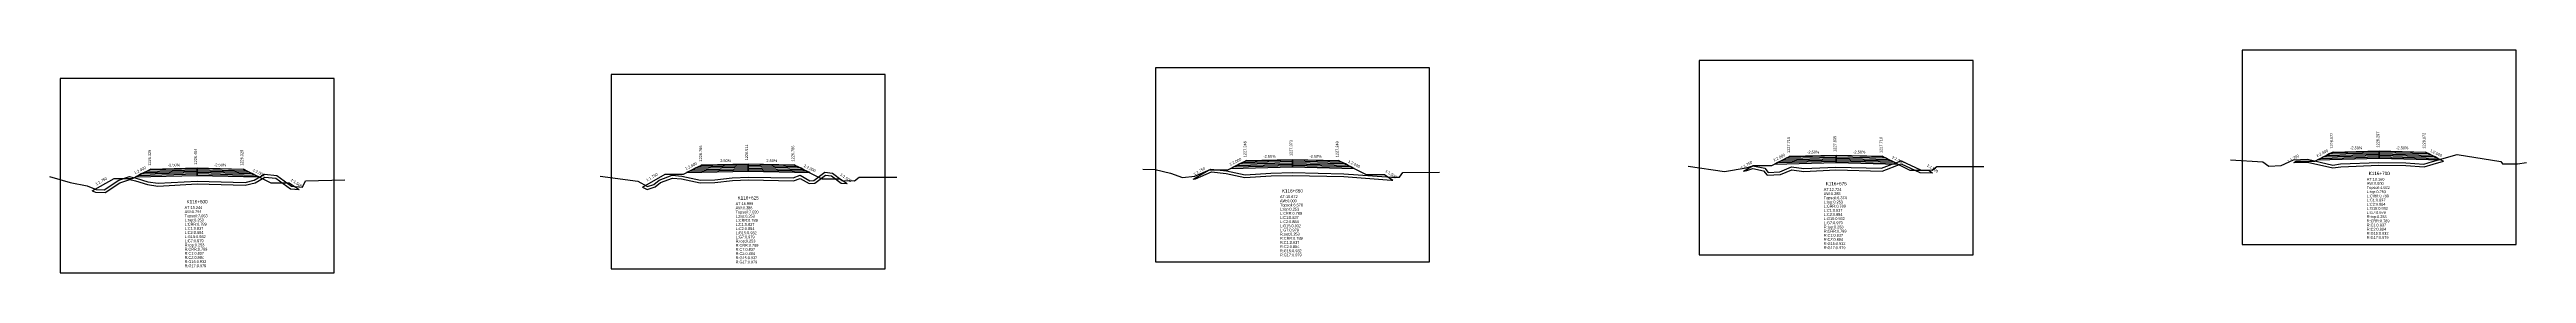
# Model space of a CAD drawing. Extents: x -7 to 78429, y 1189 to 1262.
# Drawn here: x 73574 to 73842.6, y 1215.1 to 1239.2 of the extents above; entities that cross this region are included whole.
import ezdxf
from ezdxf.enums import TextEntityAlignment as Align

# ---------------------------------------------------------------- set-up
doc = ezdxf.new("R2010")
doc.units = 0

msp = doc.modelspace()

# ---------------------------------------------------------------- linework, layer by layer
at = {"layer": 'A4_BORDER', "color": 7}
for points in [[(73811.821, 1218.179), (73841.521, 1218.179), (73841.521, 1239.179), (73811.821, 1239.179), (73811.821, 1218.179)], [(73575.147, 1215.121), (73604.847, 1215.121), (73604.847, 1236.121), (73575.147, 1236.121), (73575.147, 1215.121)], [(73634.911, 1215.541), (73664.611, 1215.541), (73664.611, 1236.541), (73634.911, 1236.541), (73634.911, 1215.541)], [(73693.947, 1216.294), (73723.647, 1216.294), (73723.647, 1237.294), (73693.947, 1237.294), (73693.947, 1216.294)], [(73752.925, 1217.073), (73782.625, 1217.073), (73782.625, 1238.073), (73752.925, 1238.073), (73752.925, 1217.073)]]:
    msp.add_lwpolyline(points, dxfattribs=at)
at = {"layer": 'CLEAR_GROUND', "color": 8}
for points in [[(73578.62, 1223.971), (73578.977, 1223.821), (73580.013, 1223.794), (73581.631, 1224.854), (73582.685, 1225.206), (73583.323, 1225.044), (73584.605, 1224.656), (73585.749, 1224.496), (73590.01, 1224.727), (73595.223, 1224.592), (73596.313, 1224.835), (73597.358, 1225.467), (73598.524, 1225.338), (73600.111, 1224.208), (73601.082, 1224.106)], [(73638.32, 1224.391), (73638.804, 1224.12), (73639.663, 1224.403), (73640.268, 1224.878), (73641.567, 1225.351), (73642.53, 1225.268), (73644.554, 1224.83), (73646.163, 1224.868), (73648.05, 1225.087), (73649.799, 1225.156), (73654.699, 1225.065), (73655.395, 1225.328), (73656.37, 1224.762), (73657.014, 1224.791), (73658.162, 1225.683), (73658.799, 1225.591), (73659.859, 1224.801), (73660.506, 1224.789)], [(73698.02, 1225.233), (73698.282, 1225.261), (73700.002, 1226.026), (73701.609, 1225.852), (73703.642, 1225.413), (73706.482, 1225.583), (73708.82, 1225.648), (73714.36, 1225.521), (73719.526, 1225.138), (73719.703, 1225.144)], [(73757.72, 1226.107), (73758.079, 1226.163), (73758.734, 1226.388), (73759.874, 1226.156), (73760.271, 1225.671), (73761.738, 1225.729), (73762.965, 1226.249), (73764.254, 1226.078), (73767.734, 1226.249), (73772.749, 1226.117), (73774.818, 1226.882), (73776.857, 1225.948), (73778.206, 1225.923)], [(73817.42, 1227.029), (73817.444, 1227.04), (73818.875, 1227.087), (73821.632, 1226.451), (73822.491, 1226.59), (73826.642, 1226.737), (73829.552, 1226.715), (73831.532, 1226.562), (73832.521, 1226.873), (73833.641, 1227.187)]]:
    msp.add_lwpolyline(points, dxfattribs=at)
at = {"layer": 'DESIGN_ROAD_TRIMMED', "color": 1}
for points in [[(73757.72, 1226.107), (73758.775, 1226.71), (73760.775, 1226.71), (73762.775, 1227.71), (73762.775, 1227.71), (73762.67, 1227.657), (73762.67, 1227.657), (73762.354, 1227.499), (73762.354, 1227.499), (73762.038, 1227.342), (73762.038, 1227.342), (73761.723, 1227.184), (73761.723, 1227.184), (73761.407, 1227.026), (73761.407, 1227.026), (73761.091, 1226.868), (73767.775, 1227.035), (73767.775, 1227.185), (73767.775, 1227.185), (73767.775, 1227.335), (73767.775, 1227.335), (73767.775, 1227.485), (73767.775, 1227.485), (73767.775, 1227.635), (73767.775, 1227.635), (73767.775, 1227.785), (73767.775, 1227.785), (73767.775, 1227.835), (73767.775, 1227.835), (73767.775, 1227.835), (73767.775, 1227.835), (73767.775, 1227.835), (73767.775, 1227.785), (73767.775, 1227.785), (73767.775, 1227.635), (73767.775, 1227.635), (73767.775, 1227.485), (73767.775, 1227.485), (73767.775, 1227.335), (73767.775, 1227.335), (73767.775, 1227.185), (73767.775, 1227.185), (73767.775, 1227.035), (73774.46, 1226.868), (73774.144, 1227.026), (73774.144, 1227.026), (73773.828, 1227.184), (73773.828, 1227.184), (73773.512, 1227.342), (73773.512, 1227.342), (73773.196, 1227.499), (73773.196, 1227.499), (73772.881, 1227.657), (73772.881, 1227.657), (73772.775, 1227.71), (73772.775, 1227.71), (73775.775, 1226.21), (73777.775, 1226.21), (73778.206, 1225.923)], [(73817.42, 1227.029), (73817.671, 1227.172), (73819.671, 1227.172), (73821.671, 1228.172), (73821.671, 1228.172), (73821.566, 1228.119), (73821.566, 1228.119), (73821.25, 1227.961), (73821.25, 1227.961), (73820.934, 1227.804), (73820.934, 1227.804), (73820.618, 1227.646), (73820.618, 1227.646), (73820.303, 1227.488), (73820.303, 1227.488), (73819.987, 1227.33), (73826.671, 1227.497), (73826.671, 1227.647), (73826.671, 1227.647), (73826.671, 1227.797), (73826.671, 1227.797), (73826.671, 1227.947), (73826.671, 1227.947), (73826.671, 1228.097), (73826.671, 1228.097), (73826.671, 1228.247), (73826.671, 1228.247), (73826.671, 1228.297), (73826.671, 1228.297), (73826.671, 1228.297), (73826.671, 1228.297), (73826.671, 1228.297), (73826.671, 1228.247), (73826.671, 1228.247), (73826.671, 1228.097), (73826.671, 1228.097), (73826.671, 1227.947), (73826.671, 1227.947), (73826.671, 1227.797), (73826.671, 1227.797), (73826.671, 1227.647), (73826.671, 1227.647), (73826.671, 1227.497), (73833.355, 1227.33), (73833.039, 1227.488), (73833.039, 1227.488), (73832.724, 1227.646), (73832.724, 1227.646), (73832.408, 1227.804), (73832.408, 1227.804), (73832.092, 1227.961), (73832.092, 1227.961), (73831.776, 1228.119), (73831.776, 1228.119), (73831.671, 1228.172), (73831.671, 1228.172), (73833.641, 1227.187)], [(73578.62, 1223.971), (73580.997, 1225.329), (73582.997, 1225.329), (73584.997, 1226.329), (73584.997, 1226.329), (73584.892, 1226.276), (73584.892, 1226.276), (73584.576, 1226.118), (73584.576, 1226.118), (73584.26, 1225.961), (73584.26, 1225.961), (73583.944, 1225.803), (73583.944, 1225.803), (73583.628, 1225.645), (73583.628, 1225.645), (73583.313, 1225.487), (73589.997, 1225.654), (73589.997, 1225.804), (73589.997, 1225.804), (73589.997, 1225.954), (73589.997, 1225.954), (73589.997, 1226.104), (73589.997, 1226.104), (73589.997, 1226.254), (73589.997, 1226.254), (73589.997, 1226.404), (73589.997, 1226.404), (73589.997, 1226.454), (73589.997, 1226.454), (73589.997, 1226.454), (73589.997, 1226.454), (73589.997, 1226.454), (73589.997, 1226.404), (73589.997, 1226.404), (73589.997, 1226.254), (73589.997, 1226.254), (73589.997, 1226.104), (73589.997, 1226.104), (73589.997, 1225.954), (73589.997, 1225.954), (73589.997, 1225.804), (73589.997, 1225.804), (73589.997, 1225.654), (73596.681, 1225.487), (73596.365, 1225.645), (73596.365, 1225.645), (73596.05, 1225.803), (73596.05, 1225.803), (73595.734, 1225.961), (73595.734, 1225.961), (73595.418, 1226.118), (73595.418, 1226.118), (73595.102, 1226.276), (73595.102, 1226.276), (73594.997, 1226.329), (73594.997, 1226.329), (73597.997, 1224.829), (73599.997, 1224.829), (73601.082, 1224.106)], [(73638.32, 1224.391), (73640.761, 1225.786), (73642.761, 1225.786), (73644.761, 1226.786), (73644.761, 1226.786), (73644.656, 1226.733), (73644.656, 1226.733), (73644.34, 1226.575), (73644.34, 1226.575), (73644.024, 1226.418), (73644.024, 1226.418), (73643.708, 1226.26), (73643.708, 1226.26), (73643.393, 1226.102), (73643.393, 1226.102), (73643.077, 1225.944), (73649.761, 1226.111), (73649.761, 1226.261), (73649.761, 1226.261), (73649.761, 1226.411), (73649.761, 1226.411), (73649.761, 1226.561), (73649.761, 1226.561), (73649.761, 1226.711), (73649.761, 1226.711), (73649.761, 1226.861), (73649.761, 1226.861), (73649.761, 1226.911), (73649.761, 1226.911), (73649.761, 1226.911), (73649.761, 1226.911), (73649.761, 1226.911), (73649.761, 1226.861), (73649.761, 1226.861), (73649.761, 1226.711), (73649.761, 1226.711), (73649.761, 1226.561), (73649.761, 1226.561), (73649.761, 1226.411), (73649.761, 1226.411), (73649.761, 1226.261), (73649.761, 1226.261), (73649.761, 1226.111), (73656.445, 1225.944), (73656.13, 1226.102), (73656.13, 1226.102), (73655.814, 1226.26), (73655.814, 1226.26), (73655.498, 1226.418), (73655.498, 1226.418), (73655.182, 1226.575), (73655.182, 1226.575), (73654.866, 1226.733), (73654.866, 1226.733), (73654.761, 1226.786), (73654.761, 1226.786), (73657.761, 1225.286), (73659.761, 1225.286), (73660.506, 1224.789)], [(73698.02, 1225.233), (73699.797, 1226.248), (73701.797, 1226.248), (73703.797, 1227.248), (73703.797, 1227.248), (73703.692, 1227.195), (73703.692, 1227.195), (73703.376, 1227.037), (73703.376, 1227.037), (73703.06, 1226.88), (73703.06, 1226.88), (73702.744, 1226.722), (73702.744, 1226.722), (73702.429, 1226.564), (73702.429, 1226.564), (73702.113, 1226.406), (73708.797, 1226.573), (73708.797, 1226.723), (73708.797, 1226.723), (73708.797, 1226.873), (73708.797, 1226.873), (73708.797, 1227.023), (73708.797, 1227.023), (73708.797, 1227.173), (73708.797, 1227.173), (73708.797, 1227.323), (73708.797, 1227.323), (73708.797, 1227.373), (73708.797, 1227.373), (73708.797, 1227.373), (73708.797, 1227.373), (73708.797, 1227.373), (73708.797, 1227.323), (73708.797, 1227.323), (73708.797, 1227.173), (73708.797, 1227.173), (73708.797, 1227.023), (73708.797, 1227.023), (73708.797, 1226.873), (73708.797, 1226.873), (73708.797, 1226.723), (73708.797, 1226.723), (73708.797, 1226.573), (73715.481, 1226.406), (73715.165, 1226.564), (73715.165, 1226.564), (73714.85, 1226.722), (73714.85, 1226.722), (73714.534, 1226.88), (73714.534, 1226.88), (73714.218, 1227.037), (73714.218, 1227.037), (73713.902, 1227.195), (73713.902, 1227.195), (73713.797, 1227.248), (73713.797, 1227.248), (73716.797, 1225.748), (73718.797, 1225.748), (73719.703, 1225.144)]]:
    msp.add_lwpolyline(points, dxfattribs=at)
at = {"layer": 'FINISHED_ROAD', "color": 2}
for points in [[(73758.775, 1226.71), (73760.775, 1226.71), (73762.775, 1227.71), (73762.775, 1227.71), (73767.775, 1227.835), (73772.775, 1227.71), (73772.775, 1227.71), (73775.775, 1226.21), (73777.775, 1226.21)], [(73817.671, 1227.172), (73819.671, 1227.172), (73821.671, 1228.172), (73821.671, 1228.172), (73826.671, 1228.297), (73831.671, 1228.172), (73831.671, 1228.172)], [(73580.997, 1225.329), (73582.997, 1225.329), (73584.997, 1226.329), (73584.997, 1226.329), (73589.997, 1226.454), (73594.997, 1226.329), (73594.997, 1226.329), (73597.997, 1224.829), (73599.997, 1224.829)], [(73640.761, 1225.786), (73642.761, 1225.786), (73644.761, 1226.786), (73644.761, 1226.786), (73649.761, 1226.911), (73654.761, 1226.786), (73654.761, 1226.786), (73657.761, 1225.286), (73659.761, 1225.286)], [(73699.797, 1226.248), (73701.797, 1226.248), (73703.797, 1227.248), (73703.797, 1227.248), (73708.797, 1227.373), (73713.797, 1227.248), (73713.797, 1227.248), (73716.797, 1225.748), (73718.797, 1225.748)]]:
    msp.add_lwpolyline(points, dxfattribs=at)
at = {"layer": 'LAYER_0', "color": 4}
for points in [[(73762.775, 1227.71), (73762.67, 1227.657), (73767.775, 1227.785), (73767.775, 1227.835)], [(73821.671, 1228.172), (73821.566, 1228.119), (73826.671, 1228.247), (73826.671, 1228.297)], [(73584.997, 1226.329), (73584.892, 1226.276), (73589.997, 1226.404), (73589.997, 1226.454)], [(73644.761, 1226.786), (73644.656, 1226.733), (73649.761, 1226.861), (73649.761, 1226.911)], [(73703.797, 1227.248), (73703.692, 1227.195), (73708.797, 1227.323), (73708.797, 1227.373)]]:
    msp.add_lwpolyline(points, dxfattribs=at)
at = {"layer": 'LAYER_1', "color": 4}
for points in [[(73762.67, 1227.657), (73762.354, 1227.499), (73767.775, 1227.635), (73767.775, 1227.785)], [(73821.566, 1228.119), (73821.25, 1227.961), (73826.671, 1228.097), (73826.671, 1228.247)], [(73584.892, 1226.276), (73584.576, 1226.118), (73589.997, 1226.254), (73589.997, 1226.404)], [(73644.656, 1226.733), (73644.34, 1226.575), (73649.761, 1226.711), (73649.761, 1226.861)], [(73703.692, 1227.195), (73703.376, 1227.037), (73708.797, 1227.173), (73708.797, 1227.323)]]:
    msp.add_lwpolyline(points, dxfattribs=at)
at = {"layer": 'LAYER_10', "color": 6}
for points in [[(73832.724, 1227.646), (73833.039, 1227.488), (73826.671, 1227.647), (73826.671, 1227.797)], [(73596.05, 1225.803), (73596.365, 1225.645), (73589.997, 1225.804), (73589.997, 1225.954)], [(73655.814, 1226.26), (73656.13, 1226.102), (73649.761, 1226.261), (73649.761, 1226.411)], [(73714.85, 1226.722), (73715.165, 1226.564), (73708.797, 1226.723), (73708.797, 1226.873)], [(73773.828, 1227.184), (73774.144, 1227.026), (73767.775, 1227.185), (73767.775, 1227.335)]]:
    msp.add_lwpolyline(points, dxfattribs=at)
at = {"layer": 'LAYER_11', "color": 6}
for points in [[(73596.365, 1225.645), (73596.681, 1225.487), (73589.997, 1225.654), (73589.997, 1225.804)], [(73656.13, 1226.102), (73656.445, 1225.944), (73649.761, 1226.111), (73649.761, 1226.261)], [(73715.165, 1226.564), (73715.481, 1226.406), (73708.797, 1226.573), (73708.797, 1226.723)], [(73774.144, 1227.026), (73774.46, 1226.868), (73767.775, 1227.035), (73767.775, 1227.185)], [(73833.039, 1227.488), (73833.355, 1227.33), (73826.671, 1227.497), (73826.671, 1227.647)]]:
    msp.add_lwpolyline(points, dxfattribs=at)
at = {"layer": 'LAYER_2', "color": 4}
for points in [[(73821.25, 1227.961), (73820.934, 1227.804), (73826.671, 1227.947), (73826.671, 1228.097)], [(73584.576, 1226.118), (73584.26, 1225.961), (73589.997, 1226.104), (73589.997, 1226.254)], [(73644.34, 1226.575), (73644.024, 1226.418), (73649.761, 1226.561), (73649.761, 1226.711)], [(73703.376, 1227.037), (73703.06, 1226.88), (73708.797, 1227.023), (73708.797, 1227.173)], [(73762.354, 1227.499), (73762.038, 1227.342), (73767.775, 1227.485), (73767.775, 1227.635)]]:
    msp.add_lwpolyline(points, dxfattribs=at)
at = {"layer": 'LAYER_3', "color": 4}
for points in [[(73820.934, 1227.804), (73820.618, 1227.646), (73826.671, 1227.797), (73826.671, 1227.947)], [(73584.26, 1225.961), (73583.944, 1225.803), (73589.997, 1225.954), (73589.997, 1226.104)], [(73644.024, 1226.418), (73643.708, 1226.26), (73649.761, 1226.411), (73649.761, 1226.561)], [(73703.06, 1226.88), (73702.744, 1226.722), (73708.797, 1226.873), (73708.797, 1227.023)], [(73762.038, 1227.342), (73761.723, 1227.184), (73767.775, 1227.335), (73767.775, 1227.485)]]:
    msp.add_lwpolyline(points, dxfattribs=at)
at = {"layer": 'LAYER_4', "color": 4}
for points in [[(73820.618, 1227.646), (73820.303, 1227.488), (73826.671, 1227.647), (73826.671, 1227.797)], [(73583.944, 1225.803), (73583.628, 1225.645), (73589.997, 1225.804), (73589.997, 1225.954)], [(73643.708, 1226.26), (73643.393, 1226.102), (73649.761, 1226.261), (73649.761, 1226.411)], [(73702.744, 1226.722), (73702.429, 1226.564), (73708.797, 1226.723), (73708.797, 1226.873)], [(73761.723, 1227.184), (73761.407, 1227.026), (73767.775, 1227.185), (73767.775, 1227.335)]]:
    msp.add_lwpolyline(points, dxfattribs=at)
at = {"layer": 'LAYER_5', "color": 4}
for points in [[(73583.628, 1225.645), (73583.313, 1225.487), (73589.997, 1225.654), (73589.997, 1225.804)], [(73643.393, 1226.102), (73643.077, 1225.944), (73649.761, 1226.111), (73649.761, 1226.261)], [(73702.429, 1226.564), (73702.113, 1226.406), (73708.797, 1226.573), (73708.797, 1226.723)], [(73761.407, 1227.026), (73761.091, 1226.868), (73767.775, 1227.035), (73767.775, 1227.185)], [(73820.303, 1227.488), (73819.987, 1227.33), (73826.671, 1227.497), (73826.671, 1227.647)]]:
    msp.add_lwpolyline(points, dxfattribs=at)
at = {"layer": 'LAYER_6', "color": 6}
for points in [[(73772.775, 1227.71), (73772.881, 1227.657), (73767.775, 1227.785), (73767.775, 1227.835)], [(73831.671, 1228.172), (73831.776, 1228.119), (73826.671, 1228.247), (73826.671, 1228.297)], [(73594.997, 1226.329), (73595.102, 1226.276), (73589.997, 1226.404), (73589.997, 1226.454)], [(73654.761, 1226.786), (73654.866, 1226.733), (73649.761, 1226.861), (73649.761, 1226.911)], [(73713.797, 1227.248), (73713.902, 1227.195), (73708.797, 1227.323), (73708.797, 1227.373)]]:
    msp.add_lwpolyline(points, dxfattribs=at)
at = {"layer": 'LAYER_7', "color": 6}
for points in [[(73772.881, 1227.657), (73773.196, 1227.499), (73767.775, 1227.635), (73767.775, 1227.785)], [(73831.776, 1228.119), (73832.092, 1227.961), (73826.671, 1228.097), (73826.671, 1228.247)], [(73595.102, 1226.276), (73595.418, 1226.118), (73589.997, 1226.254), (73589.997, 1226.404)], [(73654.866, 1226.733), (73655.182, 1226.575), (73649.761, 1226.711), (73649.761, 1226.861)], [(73713.902, 1227.195), (73714.218, 1227.037), (73708.797, 1227.173), (73708.797, 1227.323)]]:
    msp.add_lwpolyline(points, dxfattribs=at)
at = {"layer": 'LAYER_8', "color": 6}
for points in [[(73832.092, 1227.961), (73832.408, 1227.804), (73826.671, 1227.947), (73826.671, 1228.097)], [(73595.418, 1226.118), (73595.734, 1225.961), (73589.997, 1226.104), (73589.997, 1226.254)], [(73655.182, 1226.575), (73655.498, 1226.418), (73649.761, 1226.561), (73649.761, 1226.711)], [(73714.218, 1227.037), (73714.534, 1226.88), (73708.797, 1227.023), (73708.797, 1227.173)], [(73773.196, 1227.499), (73773.512, 1227.342), (73767.775, 1227.485), (73767.775, 1227.635)]]:
    msp.add_lwpolyline(points, dxfattribs=at)
at = {"layer": 'LAYER_9', "color": 6}
for points in [[(73832.408, 1227.804), (73832.724, 1227.646), (73826.671, 1227.797), (73826.671, 1227.947)], [(73595.734, 1225.961), (73596.05, 1225.803), (73589.997, 1225.954), (73589.997, 1226.104)], [(73655.498, 1226.418), (73655.814, 1226.26), (73649.761, 1226.411), (73649.761, 1226.561)], [(73714.534, 1226.88), (73714.85, 1226.722), (73708.797, 1226.873), (73708.797, 1227.023)], [(73773.512, 1227.342), (73773.828, 1227.184), (73767.775, 1227.335), (73767.775, 1227.485)]]:
    msp.add_lwpolyline(points, dxfattribs=at)
at = {"layer": 'NATURAL_GROUND', "color": 3}
for points in [[(73810.535, 1227.342), (73814.035, 1227.122), (73814.681, 1226.662), (73816.018, 1226.703), (73817.372, 1227.337), (73818.904, 1227.389), (73821.642, 1226.756), (73822.462, 1226.889), (73826.638, 1227.037), (73829.565, 1227.015), (73831.497, 1226.866), (73832.435, 1227.161), (73835.121, 1227.912), (73839.866, 1227.156), (73840.038, 1226.914), (73841.657, 1226.896), (73842.638, 1227.037)], [(73573.993, 1225.544), (73576.22, 1224.88), (73578.084, 1224.52), (73579.041, 1224.12), (73579.927, 1224.096), (73581.499, 1225.127), (73582.674, 1225.519), (73583.404, 1225.333), (73584.67, 1224.95), (73585.762, 1224.797), (73590.006, 1225.027), (73595.194, 1224.892), (73596.2, 1225.117), (73597.29, 1225.776), (73598.635, 1225.627), (73600.221, 1224.498), (73601.428, 1224.371), (73601.764, 1225.049), (73606.026, 1225.172)], [(73633.713, 1225.565), (73637.815, 1225.018), (73638.835, 1224.446), (73639.519, 1224.671), (73640.12, 1225.144), (73641.527, 1225.656), (73642.575, 1225.565), (73644.583, 1225.131), (73646.142, 1225.167), (73648.027, 1225.387), (73649.796, 1225.456), (73654.647, 1225.366), (73655.422, 1225.659), (73656.444, 1225.066), (73656.905, 1225.086), (73658.079, 1225.998), (73658.917, 1225.877), (73659.961, 1225.099), (73661.289, 1225.076), (73661.807, 1225.459), (73665.879, 1225.455)], [(73692.579, 1226.332), (73693.896, 1226.302), (73695.561, 1225.88), (73696.863, 1225.408), (73698.203, 1225.554), (73699.954, 1226.333), (73701.657, 1226.149), (73703.665, 1225.715), (73706.469, 1225.883), (73708.819, 1225.948), (73714.375, 1225.821), (73719.532, 1225.439), (73720.392, 1225.467), (73720.765, 1225.959), (73724.741, 1225.991)], [(73751.717, 1226.633), (73755.644, 1226.086), (73758.006, 1226.455), (73758.714, 1226.698), (73760.038, 1226.428), (73760.408, 1225.977), (73761.671, 1226.026), (73762.923, 1226.557), (73764.266, 1226.379), (73767.73, 1226.549), (73772.699, 1226.418), (73774.83, 1227.206), (73776.925, 1226.247), (73778.193, 1226.223), (73778.678, 1226.62), (73783.771, 1226.618)]]:
    msp.add_lwpolyline(points, dxfattribs=at)
at = {"layer": 'STRUCTURE_LEFT', "color": 4}
for points in [[(73762.775, 1227.71), (73762.67, 1227.657), (73762.67, 1227.657), (73762.354, 1227.499), (73762.354, 1227.499), (73762.038, 1227.342), (73762.038, 1227.342), (73761.723, 1227.184), (73761.723, 1227.184), (73761.407, 1227.026), (73761.407, 1227.026), (73761.091, 1226.868), (73767.775, 1227.035), (73767.775, 1227.185), (73767.775, 1227.185), (73767.775, 1227.335), (73767.775, 1227.335), (73767.775, 1227.485), (73767.775, 1227.485), (73767.775, 1227.635), (73767.775, 1227.635), (73767.775, 1227.785), (73767.775, 1227.785), (73767.775, 1227.835), (73767.775, 1227.835)], [(73821.671, 1228.172), (73821.566, 1228.119), (73821.566, 1228.119), (73821.25, 1227.961), (73821.25, 1227.961), (73820.934, 1227.804), (73820.934, 1227.804), (73820.618, 1227.646), (73820.618, 1227.646), (73820.303, 1227.488), (73820.303, 1227.488), (73819.987, 1227.33), (73826.671, 1227.497), (73826.671, 1227.647), (73826.671, 1227.647), (73826.671, 1227.797), (73826.671, 1227.797), (73826.671, 1227.947), (73826.671, 1227.947), (73826.671, 1228.097), (73826.671, 1228.097), (73826.671, 1228.247), (73826.671, 1228.247), (73826.671, 1228.297), (73826.671, 1228.297)], [(73584.997, 1226.329), (73584.892, 1226.276), (73584.892, 1226.276), (73584.576, 1226.118), (73584.576, 1226.118), (73584.26, 1225.961), (73584.26, 1225.961), (73583.944, 1225.803), (73583.944, 1225.803), (73583.628, 1225.645), (73583.628, 1225.645), (73583.313, 1225.487), (73589.997, 1225.654), (73589.997, 1225.804), (73589.997, 1225.804), (73589.997, 1225.954), (73589.997, 1225.954), (73589.997, 1226.104), (73589.997, 1226.104), (73589.997, 1226.254), (73589.997, 1226.254), (73589.997, 1226.404), (73589.997, 1226.404), (73589.997, 1226.454), (73589.997, 1226.454)], [(73644.761, 1226.786), (73644.656, 1226.733), (73644.656, 1226.733), (73644.34, 1226.575), (73644.34, 1226.575), (73644.024, 1226.418), (73644.024, 1226.418), (73643.708, 1226.26), (73643.708, 1226.26), (73643.393, 1226.102), (73643.393, 1226.102), (73643.077, 1225.944), (73649.761, 1226.111), (73649.761, 1226.261), (73649.761, 1226.261), (73649.761, 1226.411), (73649.761, 1226.411), (73649.761, 1226.561), (73649.761, 1226.561), (73649.761, 1226.711), (73649.761, 1226.711), (73649.761, 1226.861), (73649.761, 1226.861), (73649.761, 1226.911), (73649.761, 1226.911)], [(73703.797, 1227.248), (73703.692, 1227.195), (73703.692, 1227.195), (73703.376, 1227.037), (73703.376, 1227.037), (73703.06, 1226.88), (73703.06, 1226.88), (73702.744, 1226.722), (73702.744, 1226.722), (73702.429, 1226.564), (73702.429, 1226.564), (73702.113, 1226.406), (73708.797, 1226.573), (73708.797, 1226.723), (73708.797, 1226.723), (73708.797, 1226.873), (73708.797, 1226.873), (73708.797, 1227.023), (73708.797, 1227.023), (73708.797, 1227.173), (73708.797, 1227.173), (73708.797, 1227.323), (73708.797, 1227.323), (73708.797, 1227.373), (73708.797, 1227.373)]]:
    msp.add_lwpolyline(points, dxfattribs=at)
at = {"layer": 'STRUCTURE_RIGHT', "color": 6}
for points in [[(73767.775, 1227.835), (73767.775, 1227.835), (73767.775, 1227.785), (73767.775, 1227.785), (73767.775, 1227.635), (73767.775, 1227.635), (73767.775, 1227.485), (73767.775, 1227.485), (73767.775, 1227.335), (73767.775, 1227.335), (73767.775, 1227.185), (73767.775, 1227.185), (73767.775, 1227.035), (73774.46, 1226.868), (73774.144, 1227.026), (73774.144, 1227.026), (73773.828, 1227.184), (73773.828, 1227.184), (73773.512, 1227.342), (73773.512, 1227.342), (73773.196, 1227.499), (73773.196, 1227.499), (73772.881, 1227.657), (73772.881, 1227.657), (73772.775, 1227.71)], [(73826.671, 1228.297), (73826.671, 1228.297), (73826.671, 1228.247), (73826.671, 1228.247), (73826.671, 1228.097), (73826.671, 1228.097), (73826.671, 1227.947), (73826.671, 1227.947), (73826.671, 1227.797), (73826.671, 1227.797), (73826.671, 1227.647), (73826.671, 1227.647), (73826.671, 1227.497), (73833.355, 1227.33), (73833.039, 1227.488), (73833.039, 1227.488), (73832.724, 1227.646), (73832.724, 1227.646), (73832.408, 1227.804), (73832.408, 1227.804), (73832.092, 1227.961), (73832.092, 1227.961), (73831.776, 1228.119), (73831.776, 1228.119), (73831.671, 1228.172)], [(73589.997, 1226.454), (73589.997, 1226.454), (73589.997, 1226.404), (73589.997, 1226.404), (73589.997, 1226.254), (73589.997, 1226.254), (73589.997, 1226.104), (73589.997, 1226.104), (73589.997, 1225.954), (73589.997, 1225.954), (73589.997, 1225.804), (73589.997, 1225.804), (73589.997, 1225.654), (73596.681, 1225.487), (73596.365, 1225.645), (73596.365, 1225.645), (73596.05, 1225.803), (73596.05, 1225.803), (73595.734, 1225.961), (73595.734, 1225.961), (73595.418, 1226.118), (73595.418, 1226.118), (73595.102, 1226.276), (73595.102, 1226.276), (73594.997, 1226.329)], [(73649.761, 1226.911), (73649.761, 1226.911), (73649.761, 1226.861), (73649.761, 1226.861), (73649.761, 1226.711), (73649.761, 1226.711), (73649.761, 1226.561), (73649.761, 1226.561), (73649.761, 1226.411), (73649.761, 1226.411), (73649.761, 1226.261), (73649.761, 1226.261), (73649.761, 1226.111), (73656.445, 1225.944), (73656.13, 1226.102), (73656.13, 1226.102), (73655.814, 1226.26), (73655.814, 1226.26), (73655.498, 1226.418), (73655.498, 1226.418), (73655.182, 1226.575), (73655.182, 1226.575), (73654.866, 1226.733), (73654.866, 1226.733), (73654.761, 1226.786)], [(73708.797, 1227.373), (73708.797, 1227.373), (73708.797, 1227.323), (73708.797, 1227.323), (73708.797, 1227.173), (73708.797, 1227.173), (73708.797, 1227.023), (73708.797, 1227.023), (73708.797, 1226.873), (73708.797, 1226.873), (73708.797, 1226.723), (73708.797, 1226.723), (73708.797, 1226.573), (73715.481, 1226.406), (73715.165, 1226.564), (73715.165, 1226.564), (73714.85, 1226.722), (73714.85, 1226.722), (73714.534, 1226.88), (73714.534, 1226.88), (73714.218, 1227.037), (73714.218, 1227.037), (73713.902, 1227.195), (73713.902, 1227.195), (73713.797, 1227.248)]]:
    msp.add_lwpolyline(points, dxfattribs=at)

# ---------------------------------------------------------------- texts
at = {"layer": 'INFO_TEXT'}
for s, p in [('AT:10.160', (73825.321, 1225.079)), ('AT:16.999', (73648.411, 1222.441)), ('AT:15.672', (73707.447, 1223.194)), ('AW:0.000', (73707.447, 1222.744)), ('Topsoil:6.578', (73707.447, 1222.294)), ('AT:12.724', (73766.425, 1223.973)), ('AW:0.285', (73766.425, 1223.523)), ('Topsoil:6.374', (73766.425, 1223.073)), ('L:top:0.253', (73766.425, 1222.623)), ('L:CRR:0.789', (73766.425, 1222.173)), ('AW:0.000', (73825.321, 1224.629)), ('Topsoil:4.922', (73825.321, 1224.179)), ('L:top:0.253', (73825.321, 1223.729)), ('L:CRR:0.789', (73825.321, 1223.279)), ('L:C1:0.837', (73825.321, 1222.829)), ('L:C2:0.884', (73825.321, 1222.379)), ('AT:15.244', (73588.647, 1222.021)), ('AW:0.794', (73588.647, 1221.571)), ('Topsoil:7.063', (73588.647, 1221.121)), ('L:top:0.253', (73588.647, 1220.671)), ('L:CRR:0.789', (73588.647, 1220.221)), ('L:C1:0.837', (73588.647, 1219.771)), ('AW:0.386', (73648.411, 1221.991)), ('Topsoil:7.020', (73648.411, 1221.541)), ('L:top:0.253', (73648.411, 1221.091)), ('L:CRR:0.789', (73648.411, 1220.641)), ('L:C1:0.837', (73648.411, 1220.191)), ('L:C2:0.884', (73648.411, 1219.741)), ('L:top:0.253', (73707.447, 1221.844)), ('L:CRR:0.789', (73707.447, 1221.394)), ('L:C1:0.837', (73707.447, 1220.944)), ('L:C2:0.884', (73707.447, 1220.494)), ('L:G15:0.932', (73707.447, 1220.044)), ('L:G7:0.979', (73707.447, 1219.594)), ('L:C1:0.837', (73766.425, 1221.723)), ('L:C2:0.884', (73766.425, 1221.273)), ('L:G15:0.932', (73766.425, 1220.823)), ('L:G7:0.979', (73766.425, 1220.373)), ('R:top:0.253', (73766.425, 1219.923)), ('R:CRR:0.789', (73766.425, 1219.473)), ('L:G15:0.932', (73825.321, 1221.929)), ('L:G7:0.979', (73825.321, 1221.479)), ('R:top:0.253', (73825.321, 1221.029)), ('R:CRR:0.789', (73825.321, 1220.579)), ('R:C1:0.837', (73825.321, 1220.129)), ('R:C2:0.884', (73825.321, 1219.679)), ('L:C2:0.884', (73588.647, 1219.321)), ('L:G15:0.932', (73588.647, 1218.871)), ('L:G7:0.979', (73588.647, 1218.421)), ('R:top:0.253', (73588.647, 1217.971)), ('R:CRR:0.789', (73588.647, 1217.521)), ('R:C1:0.837', (73588.647, 1217.071)), ('L:G15:0.932', (73648.411, 1219.291)), ('L:G7:0.979', (73648.411, 1218.841)), ('R:top:0.253', (73648.411, 1218.391)), ('R:CRR:0.789', (73648.411, 1217.941)), ('R:C1:0.837', (73648.411, 1217.491)), ('R:C2:0.884', (73648.411, 1217.041)), ('R:top:0.253', (73707.447, 1219.144)), ('R:CRR:0.789', (73707.447, 1218.694)), ('R:C1:0.837', (73707.447, 1218.244)), ('R:C2:0.884', (73707.447, 1217.794)), ('R:G15:0.932', (73707.447, 1217.344)), ('R:G17:0.979', (73707.447, 1216.894)), ('R:C1:0.837', (73766.425, 1219.023)), ('R:C2:0.884', (73766.425, 1218.573)), ('R:G15:0.932', (73766.425, 1218.123)), ('R:G17:0.979', (73766.425, 1217.673)), ('R:G15:0.932', (73825.321, 1219.229)), ('R:G17:0.979', (73825.321, 1218.779)), ('R:C2:0.884', (73588.647, 1216.621)), ('R:G15:0.932', (73588.647, 1216.171)), ('R:G17:0.979', (73588.647, 1215.721)), ('R:G15:0.932', (73648.411, 1216.591)), ('R:G17:0.979', (73648.411, 1216.141))]:
    msp.add_text(s, height=0.3, dxfattribs=at).set_placement(p)
at = {"layer": 'LEFT_TEXT_H'}
for s, p in [('1226.329', (73584.997, 1226.689)), ('1226.786', (73644.761, 1227.146)), ('1227.248', (73703.797, 1227.608)), ('1227.710', (73762.775, 1228.07)), ('1228.172', (73821.671, 1228.532))]:
    msp.add_text(s, height=0.3, rotation=90, dxfattribs=at).set_placement(p)
at = {"layer": 'POINT_TEXT_H'}
for s, p in [('1226.454', (73589.997, 1226.814)), ('1226.911', (73649.761, 1227.271)), ('1227.373', (73708.797, 1227.733)), ('1227.835', (73767.775, 1228.195)), ('1228.297', (73826.671, 1228.657))]:
    msp.add_text(s, height=0.3, rotation=90, dxfattribs=at).set_placement(p)
at = {"layer": 'RIGHT_TEXT_H'}
for s, p in [('1226.329', (73594.997, 1226.689)), ('1226.786', (73654.761, 1227.146)), ('1227.248', (73713.797, 1227.608)), ('1227.710', (73772.775, 1228.07)), ('1228.172', (73831.671, 1228.532))]:
    msp.add_text(s, height=0.3, rotation=90, dxfattribs=at).set_placement(p)
at = {"layer": 'SLOPE_left'}
for s, rotation, p in [('1:2.000', 26.565, (73761.695, 1227.371)), ('1:1.750', 29.745, (73817.456, 1227.257)), ('1:2.000', 26.565, (73820.591, 1227.833)), ('1:1.750', 29.745, (73579.719, 1224.806)), ('1:2.000', 26.565, (73583.916, 1225.99)), ('1:1.750', 29.745, (73639.451, 1225.245)), ('1:2.000', 26.565, (73643.681, 1226.447)), ('1:1.750', 29.745, (73698.819, 1225.897)), ('1:2.000', 26.565, (73702.716, 1226.909)), ('1:1.750', 29.745, (73758.158, 1226.565))]:
    msp.add_text(s, height=0.3, rotation=rotation, dxfattribs=at).set_placement(p, align=Align.BOTTOM_CENTER)
at = {"layer": 'SLOPE_right'}
for s, rotation, p in [('1:2.000', -26.565, (73774.356, 1227.121)), ('1:2.000', -26.565, (73832.737, 1227.84)), ('1:2.000', -26.565, (73596.577, 1225.74)), ('1:1.500', -33.69, (73600.639, 1224.617)), ('1:2.000', -26.565, (73656.342, 1226.197)), ('1:1.500', -33.69, (73660.233, 1225.187)), ('1:2.000', -26.565, (73715.377, 1226.659)), ('1:1.500', -33.69, (73719.35, 1225.596)), ('1:1.500', -33.69, (73778.091, 1226.216))]:
    msp.add_text(s, height=0.3, rotation=rotation, dxfattribs=at).set_placement(p, align=Align.BOTTOM_CENTER)
at = {"layer": 'SLOPE_TEXT'}
for p in [(73706.297, 1227.551), (73711.297, 1227.551), (73765.275, 1228.013), (73770.275, 1228.013), (73824.171, 1228.475), (73829.171, 1228.475), (73587.497, 1226.631), (73592.497, 1226.631), (73647.261, 1227.089), (73652.261, 1227.089)]:
    msp.add_text('-2.50%', height=0.3, dxfattribs=at).set_placement(p, align=Align.CENTER)
at = {"layer": 'STATION_TITLE'}
for s, p in [('K116+700', (73826.671, 1225.679)), ('K116+600', (73589.997, 1222.621)), ('K116+625', (73649.761, 1223.041)), ('K116+650', (73708.797, 1223.794)), ('K116+675', (73767.775, 1224.573))]:
    msp.add_text(s, height=0.36, dxfattribs=at).set_placement(p, align=Align.CENTER)

doc.saveas('drawing.dxf')
